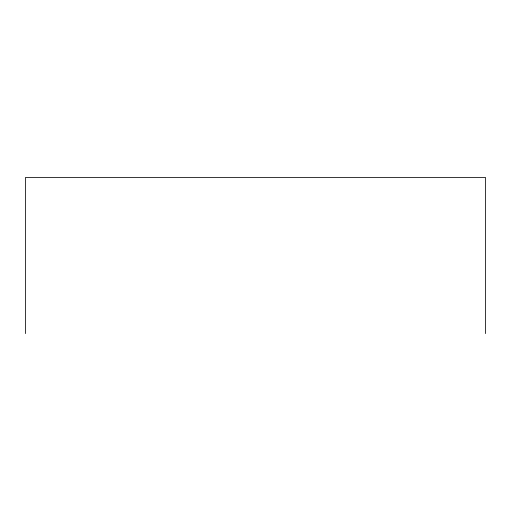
<?xml version="1.0" encoding="UTF-8"?>
<svg xmlns="http://www.w3.org/2000/svg" width="511" height="511" viewBox="0 0 511 511"><rect width="100%" height="100%" fill="white"/><g stroke="black" fill="none" stroke-linecap="round" stroke-linejoin="round"><path stroke-width="0.77" d="M485.45 333.587L485.45 177.413L25.55 177.413L25.55 333.587"/></g></svg>
